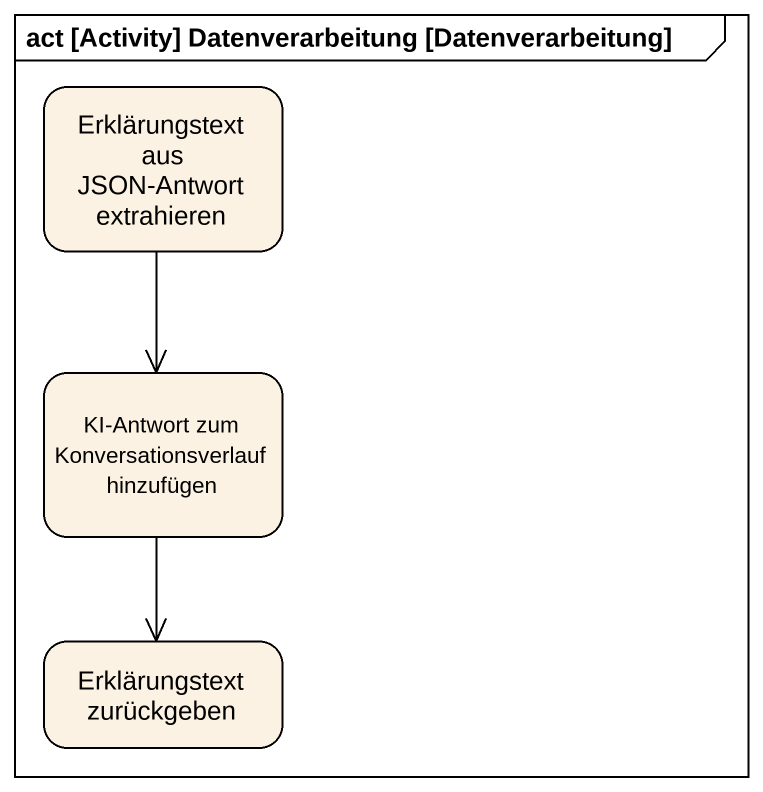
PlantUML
@startuml
mainframe act [Activity] Datenverarbeitung [Datenverarbeitung]
hide empty description
state "Erklärungstext aus JSON-Antwort extrahieren" as Erklärungstext_aus_JSON
state "KI-Antwort zum Konversationsverlauf hinzufügen" as KI_Antwort_zum
state "Erklärungstext zurückgeben" as Erklärungstext_zurückgeben
Erklärungstext_aus_JSON --> KI_Antwort_zum
KI_Antwort_zum --> Erklärungstext_zurückgeben
@enduml
